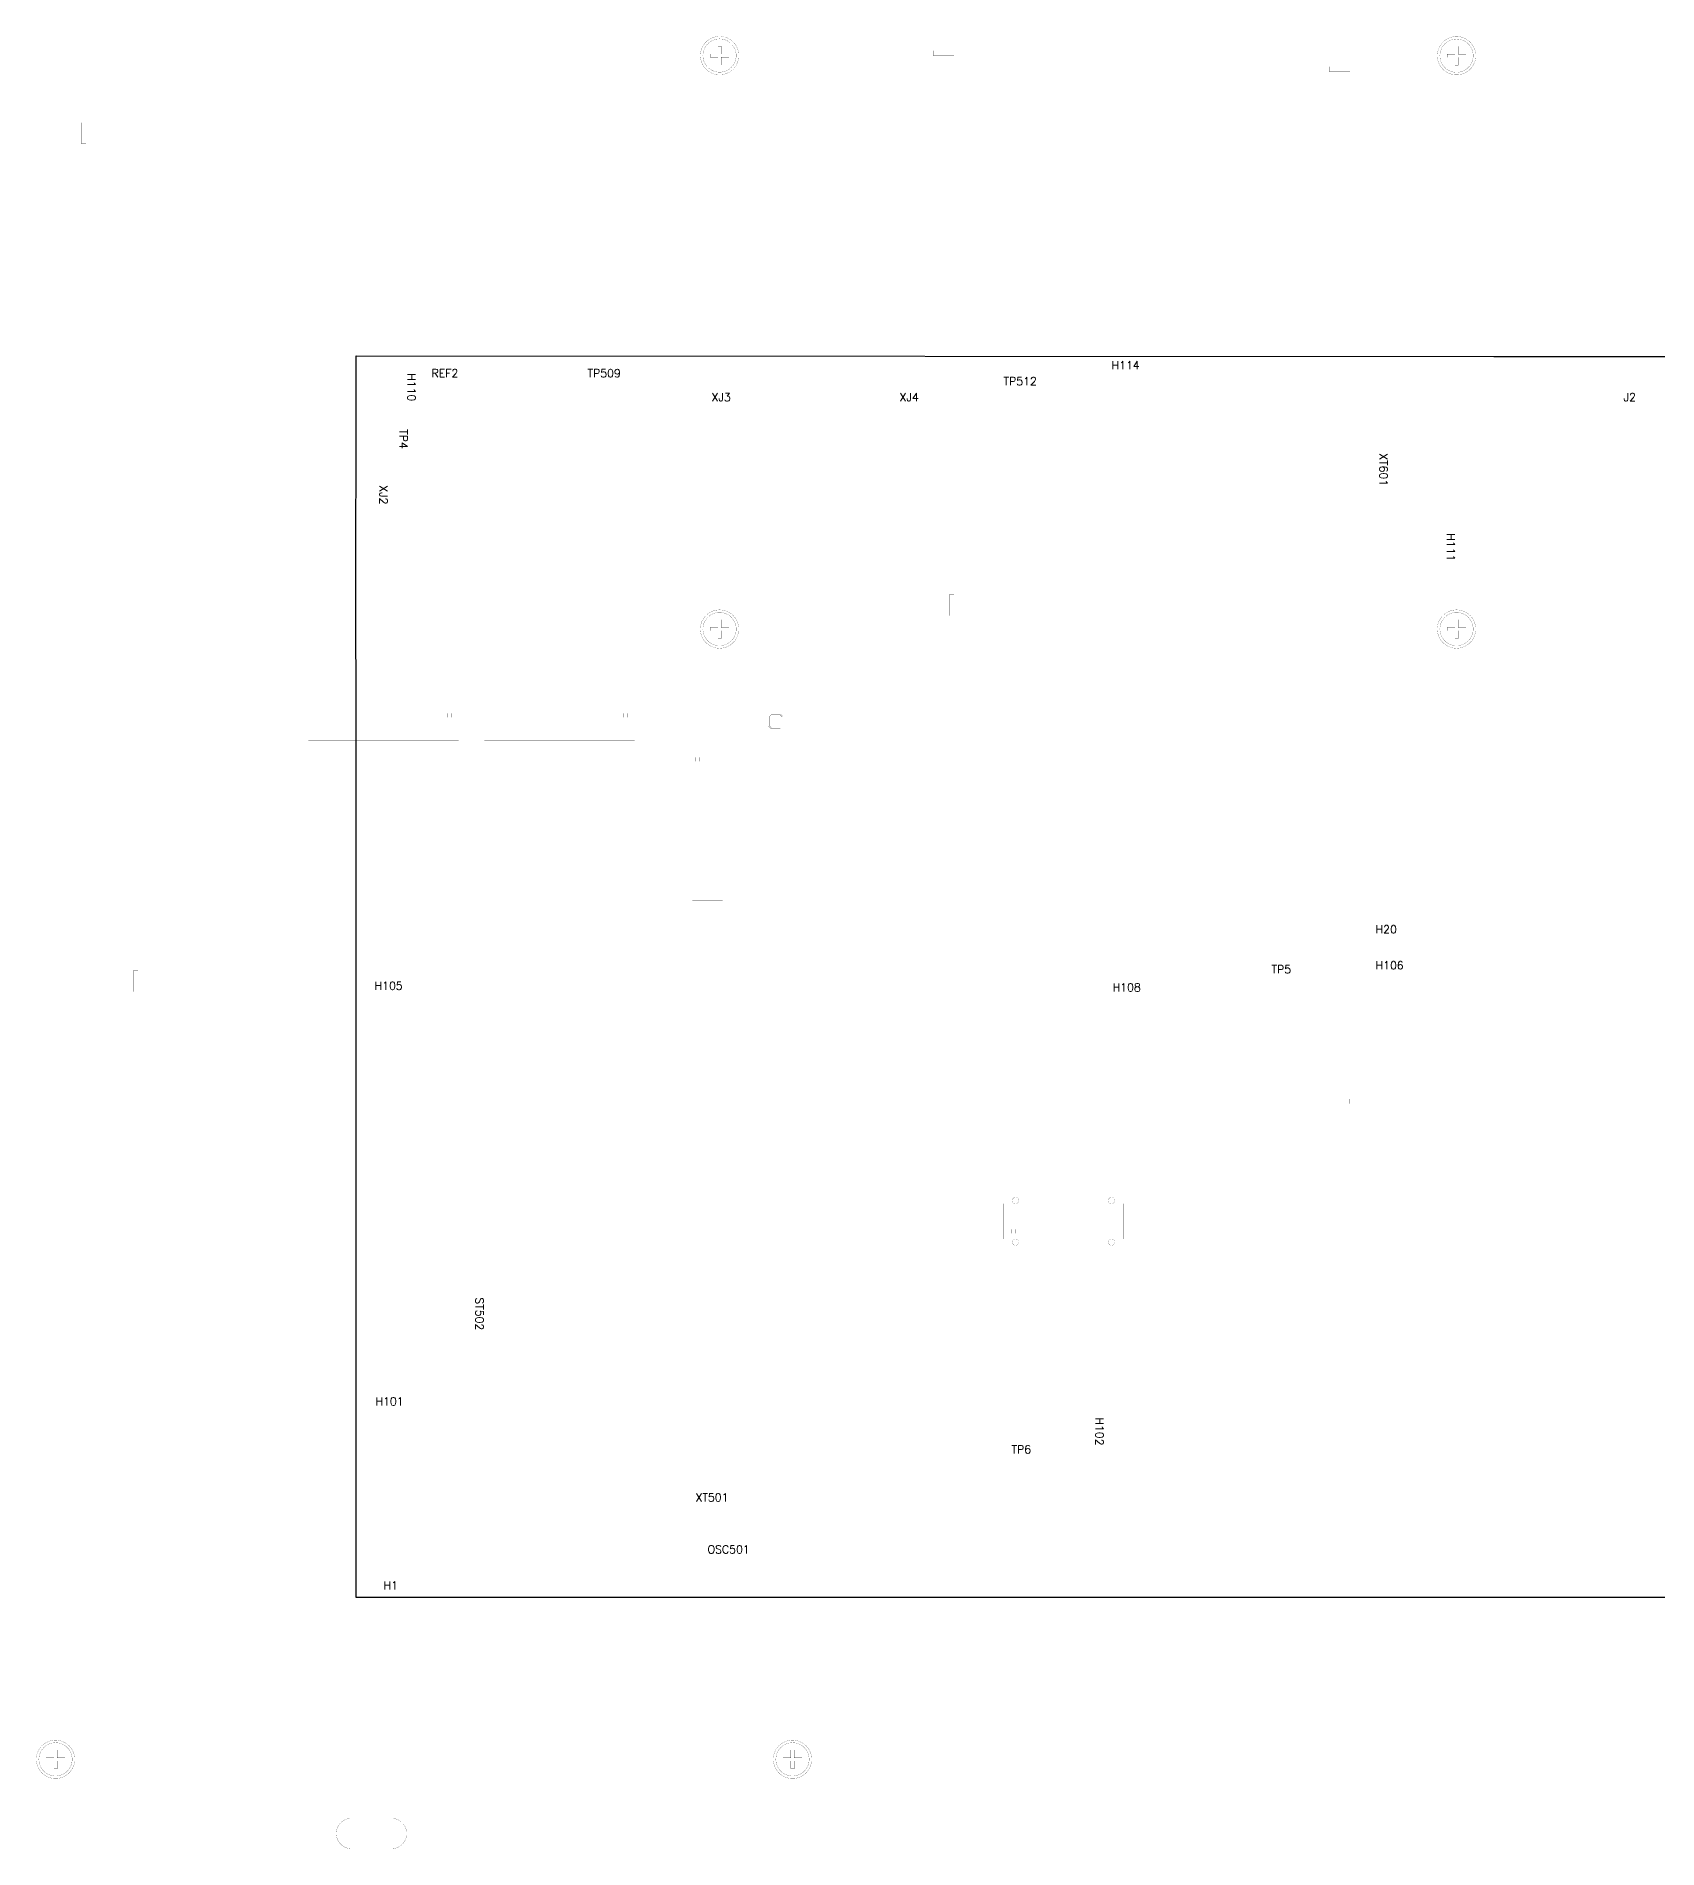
# Model space of a CAD drawing. Extents: x 0.2 to 20.4, y 0.2 to 12.
# Drawn here: x 0.23 to 10.36, y 0.68 to 12.01 of the extents above; entities that cross this region are included whole.
import ezdxf

# ---------------------------------------------------------------- set-up
doc = ezdxf.new("R2010")
doc.units = 0
doc.header["$LTSCALE"] = 25
doc.layers.get('0').update_dxf_attribs({"linetype": 'CONTINUOUS'})
for name, color, linetype in [('BOARD-OUTLINE', 1, 'CONTINUOUS'), ('COMP-MIN-OUTLINE-WIDTH-1', 1, 'CONTINUOUS'), ('COMP-MIN-OUTLINE-WIDTH-2', 1, 'CONTINUOUS'), ('COMPONENT-NAME-MIN', 1, 'CONTINUOUS')]:
    doc.layers.add(name, color=color, linetype=linetype)
doc.styles.get("Standard").update_dxf_attribs({"font": 'simplex'})

# ---------------------------------------------------------------- blocks, each defined once
blk = doc.blocks.new('DISC')
at = {"color": 0, "const_width": 0.5}
blk.add_lwpolyline([(0, 0.25, 1), (0, -0.25, 1)], format="xyb", close=True, dxfattribs=at)
blk = doc.blocks.new('561')
at = {"layer": 'COMP-MIN-OUTLINE-WIDTH-1', "color": 0, "const_width": 0.001}
for points in [[(2.179, 2.075, 1), (1.971, 2.075)], [(1.971, 2.075, 1), (2.179, 2.075, 1)]]:
    blk.add_lwpolyline(points, format="xyb", dxfattribs=at)
for points in [[(2.016, 2.085), (2.016, 2.065)], [(2.065, 2.085), (2.016, 2.085)], [(2.016, 2.065), (2.065, 2.065)], [(2.085, 2.134), (2.065, 2.134)], [(2.065, 2.134), (2.065, 2.085)], [(2.065, 2.065), (2.065, 2.016)], [(2.085, 2.085), (2.085, 2.134)], [(2.134, 2.085), (2.085, 2.085)], [(2.085, 2.016), (2.085, 2.065)], [(2.085, 2.065), (2.134, 2.065)], [(2.134, 2.065), (2.134, 2.085)], [(2.065, 2.016), (2.085, 2.016)]]:
    blk.add_lwpolyline(points, dxfattribs=at)
at = {"layer": 'COMP-MIN-OUTLINE-WIDTH-2', "color": 0, "const_width": 0.001}
for points in [[(2.195, 2.075, 1), (1.955, 2.075)], [(1.955, 2.075, 1), (2.195, 2.075, 1)]]:
    blk.add_lwpolyline(points, format="xyb", dxfattribs=at)
at = {"layer": 'COMP-MIN-OUTLINE-WIDTH-1', "color": 0, "xscale": 0.001, "yscale": 0.001}
for p in [(1.971, 2.075), (1.971, 2.075), (2.016, 2.085), (2.016, 2.085), (2.016, 2.065), (2.065, 2.134), (2.065, 2.085), (2.065, 2.065), (2.085, 2.134), (2.085, 2.085), (2.085, 2.065), (2.134, 2.085), (2.134, 2.065), (2.179, 2.075), (2.065, 2.016), (2.085, 2.016)]:
    blk.add_blockref('DISC', p, dxfattribs=at)
at = {"layer": 'COMP-MIN-OUTLINE-WIDTH-2', "color": 0, "xscale": 0.001, "yscale": 0.001}
for p in [(1.955, 2.075), (1.955, 2.075), (2.195, 2.075)]:
    blk.add_blockref('DISC', p, dxfattribs=at)
blk = doc.blocks.new('2564')
at = {"layer": 'COMP-MIN-OUTLINE-WIDTH-1', "color": 0, "const_width": 0.001}
for points in [[(2.775, 2.31), (2.025, 2.31)], [(2.025, 2.2), (2.025, 2.31)], [(2.775, 2.09), (2.775, 2.31)], [(2.025, 2.2), (2.025, 2.09)], [(2.025, 2.09), (2.775, 2.09)], [(2.075, 2.15), (2.075, 2.125)], [(2.1, 2.15), (2.075, 2.15)], [(2.075, 2.125), (2.1, 2.125)], [(2.1, 2.125), (2.1, 2.15)]]:
    blk.add_lwpolyline(points, dxfattribs=at)
at = {"layer": 'COMP-MIN-OUTLINE-WIDTH-2', "color": 0, "const_width": 0.001}
for points in [[(2.12, 2.33, 1), (2.08, 2.33, 1)], [(2.08, 2.33, 1), (2.12, 2.33)], [(2.72, 2.33, 1), (2.68, 2.33, 1)], [(2.68, 2.33, 1), (2.72, 2.33)], [(2.12, 2.07, 1), (2.08, 2.07)], [(2.08, 2.07, 1), (2.12, 2.07, 1)], [(2.72, 2.07, 1), (2.68, 2.07)], [(2.68, 2.07, 1), (2.72, 2.07, 1)]]:
    blk.add_lwpolyline(points, format="xyb", dxfattribs=at)
at = {"layer": 'COMP-MIN-OUTLINE-WIDTH-1', "color": 0, "xscale": 0.001, "yscale": 0.001}
for p in [(2.025, 2.31), (2.025, 2.31), (2.775, 2.31), (2.025, 2.2), (2.025, 2.2), (2.025, 2.09), (2.025, 2.09), (2.075, 2.15), (2.075, 2.15), (2.075, 2.125), (2.1, 2.15), (2.1, 2.125), (2.775, 2.09)]:
    blk.add_blockref('DISC', p, dxfattribs=at)
at = {"layer": 'COMP-MIN-OUTLINE-WIDTH-2', "color": 0, "xscale": 0.001, "yscale": 0.001}
for p in [(2.08, 2.33), (2.12, 2.33), (2.12, 2.33), (2.68, 2.33), (2.72, 2.33), (2.72, 2.33), (2.08, 2.07), (2.08, 2.07), (2.12, 2.07), (2.68, 2.07), (2.68, 2.07), (2.72, 2.07)]:
    blk.add_blockref('DISC', p, dxfattribs=at)
blk = doc.blocks.new('481')
at = {"layer": 'COMP-MIN-OUTLINE-WIDTH-1', "color": 0, "const_width": 0.001}
for points in [[(2.045, 2.12), (2.03, 2.105)], [(2.03, 2.105), (2.03, 2.045)], [(2.03, 2.045), (2.045, 2.03)], [(2.035, 2.102), (2.048, 2.115)], [(2.035, 2.048), (2.035, 2.102)], [(2.048, 2.035), (2.035, 2.048)], [(2.105, 2.12), (2.045, 2.12)], [(2.048, 2.115), (2.102, 2.115)], [(2.102, 2.115), (2.115, 2.102)], [(2.115, 2.048), (2.102, 2.035)], [(2.12, 2.105), (2.105, 2.12)], [(2.105, 2.03), (2.12, 2.045)], [(2.115, 2.102), (2.115, 2.048)], [(2.12, 2.045), (2.12, 2.105)], [(2.045, 2.03), (2.105, 2.03)], [(2.102, 2.035), (2.048, 2.035)]]:
    blk.add_lwpolyline(points, dxfattribs=at)
at = {"layer": 'COMP-MIN-OUTLINE-WIDTH-1', "color": 0, "xscale": 0.001, "yscale": 0.001}
for p in [(2.03, 2.105), (2.03, 2.045), (2.03, 2.045), (2.035, 2.102), (2.035, 2.102), (2.035, 2.048), (2.045, 2.12), (2.048, 2.115), (2.102, 2.115), (2.105, 2.12), (2.115, 2.102), (2.115, 2.048), (2.12, 2.105), (2.12, 2.045), (2.045, 2.03), (2.048, 2.035), (2.102, 2.035), (2.105, 2.03)]:
    blk.add_blockref('DISC', p, dxfattribs=at)
blk = doc.blocks.new('3329')
at = {"layer": 'COMP-MIN-OUTLINE-WIDTH-2', "color": 0, "const_width": 0.001}
for points in [[(2.01, 2.09), (2.01, 2.06)], [(2.14, 2.09), (2.01, 2.09)], [(2.01, 2.06), (2.14, 2.06)], [(2.14, 2.06), (2.14, 2.09)]]:
    blk.add_lwpolyline(points, dxfattribs=at)
at = {"layer": 'COMP-MIN-OUTLINE-WIDTH-2', "color": 0, "xscale": 0.001, "yscale": 0.001}
for p in [(2.01, 2.09), (2.01, 2.09), (2.01, 2.06), (2.14, 2.09), (2.14, 2.06)]:
    blk.add_blockref('DISC', p, dxfattribs=at)
blk = doc.blocks.new('1278')
at = {"layer": 'COMP-MIN-OUTLINE-WIDTH-1', "color": 0, "const_width": 0.001}
for points in [[(2.005, 2.005), (2.005, 2.195)], [(2.005, 2.195), (2.945, 2.195)], [(2.945, 2.195), (2.945, 2.005)], [(2.05, 2.05), (2.075, 2.05)], [(2.05, 2.025), (2.05, 2.05)], [(2.075, 2.05), (2.075, 2.025)], [(2.945, 2.005), (2.005, 2.005)], [(2.075, 2.025), (2.05, 2.025)]]:
    blk.add_lwpolyline(points, dxfattribs=at)
at = {"layer": 'COMP-MIN-OUTLINE-WIDTH-1', "color": 0, "xscale": 0.001, "yscale": 0.001}
for p in [(2.005, 2.195), (2.945, 2.195), (2.05, 2.05), (2.05, 2.05), (2.075, 2.05), (2.005, 2.005), (2.005, 2.005), (2.05, 2.025), (2.075, 2.025), (2.945, 2.005)]:
    blk.add_blockref('DISC', p, dxfattribs=at)
blk = doc.blocks.new('6878')
at = {"layer": 'COMP-MIN-OUTLINE-WIDTH-1', "color": 0, "const_width": 0.001}
for points in [[(2.1, 2.195, 1), (2.1, 2.005)], [(2.35, 2.195, -1), (2.35, 2.005)]]:
    blk.add_lwpolyline(points, format="xyb", dxfattribs=at)
for points in [[(2.105, 2.195), (2.35, 2.195)], [(2.1, 2.005), (2.35, 2.005)]]:
    blk.add_lwpolyline(points, dxfattribs=at)
at = {"layer": 'COMP-MIN-OUTLINE-WIDTH-1', "color": 0, "xscale": 0.001, "yscale": 0.001}
for p in [(2.1, 2.195), (2.105, 2.195), (2.35, 2.195), (2.35, 2.195), (2.1, 2.005), (2.1, 2.005), (2.35, 2.005), (2.35, 2.005)]:
    blk.add_blockref('DISC', p, dxfattribs=at)

msp = doc.modelspace()

# ---------------------------------------------------------------- linework, layer by layer
at = {"layer": 'BOARD-OUTLINE', "color": 0}
msp.add_lwpolyline([(2.228, 2.25), (2.228, 7.998), (2.227, 8.226), (2.228, 10.009), (9.34, 10.005), (17.298, 10.005), (17.299, 8.975), (17.299, 8.797), (17.298, 8.777), (17.299, 8.757), (17.299, 7.354), (17.298, 5.603), (17.299, 2.25), (2.228, 2.25)], dxfattribs=at)

# ---------------------------------------------------------------- block references
at = {"color": 0}
for name, p in [('561', (2.425, 9.81)), ('3329', (3.825, 9.825)), ('561', (7.031, 9.809)), ('3329', (6.3, 9.725)), ('561', (2.425, 6.226)), ('561', (7.031, 6.226)), ('3329', (6.425, 3.275)), ('2564', (4.25, 2.4))]:
    msp.add_blockref(name, p, dxfattribs=at)
for name, p, rotation in [('3329', (2.6, 9.325), 90), ('3329', (8.025, 6.375), 90), ('1278', (4.875, 9.8), 180), ('1278', (5.975, 9.8), 180), ('481', (2.775, 9.8), 270), ('1278', (2.325, 9.55), 270), ('3329', (2.925, 4.025), 90), ('561', (2.425, 3.313), 180), ('561', (7.031, 3.313), 180), ('6878', (4.55, 2.875), 180)]:
    msp.add_blockref(name, p, dxfattribs=dict(at, rotation=rotation))

# ---------------------------------------------------------------- texts
at = {"layer": 'COMPONENT-NAME-MIN', "color": 0}
for s, p in [('H114', (6.95, 9.925)), ('REF2', (2.7, 9.875)), ('TP509', (3.675, 9.875)), ('TP512', (6.275, 9.825)), ('XJ3', (4.45, 9.725)), ('XJ4', (5.625, 9.725)), ('J2', (10.15, 9.725)), ('H20', (8.6, 6.4)), ('TP5', (7.95, 6.15)), ('H106', (8.6, 6.175)), ('H105', (2.344, 6.047)), ('H108', (6.957, 6.037)), ('H101', (2.35, 3.45)), ('TP6', (6.325, 3.15)), ('XT501', (4.35, 2.85)), ('OSC501', (4.425, 2.525)), ('H1', (2.4, 2.3))]:
    msp.add_text(s, height=0.05, dxfattribs=at).set_placement(p)
for s, p in [('H110', (2.55, 9.9)), ('TP4', (2.5, 9.55)), ('XT601', (8.625, 9.4)), ('XJ2', (2.375, 9.2)), ('H111', (9.046, 8.9)), ('ST502', (2.975, 4.125)), ('H102', (6.85, 3.375))]:
    msp.add_text(s, height=0.05, rotation=270, dxfattribs=at).set_placement(p)

doc.saveas('drawing.dxf')
